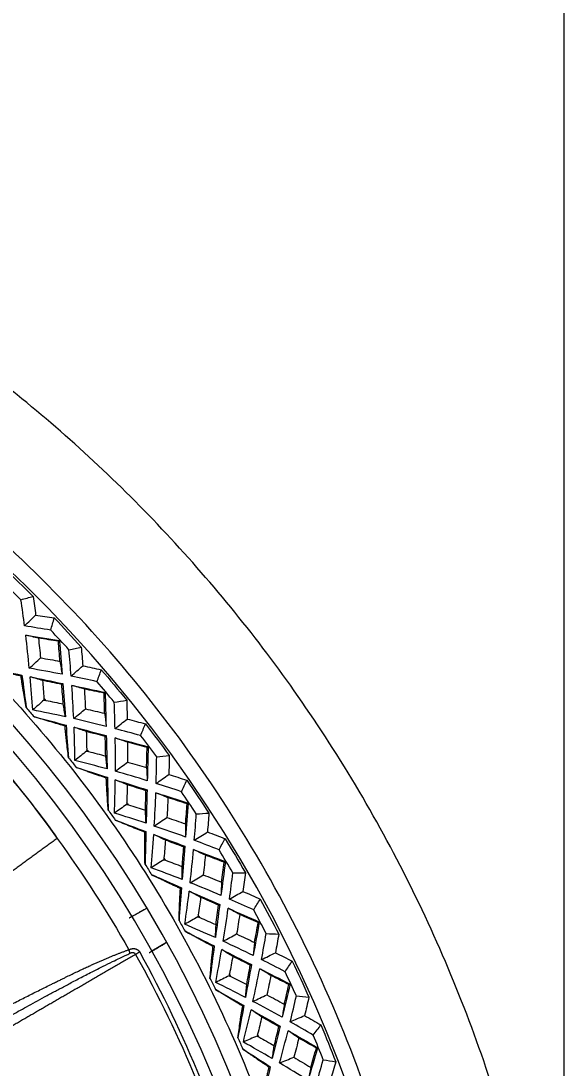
# Model space of a CAD drawing. Extents: x 541 to 1062, y 0 to 382.
# Drawn here: x 927.27 to 945.7, y 292.12 to 327.63 of the extents above; entities that cross this region are included whole.
import ezdxf

# ---------------------------------------------------------------- set-up
doc = ezdxf.new("R2010")
doc.units = 0
doc.header["$LTSCALE"] = 10
doc.header["$MEASUREMENT"] = 0
doc.header["$PDMODE"] = 3
doc.header["$PDSIZE"] = -10
doc.layers.get('0').update_dxf_attribs({"linetype": 'CONTINUOUS'})
doc.layers.get('DEFPOINTS').update_dxf_attribs({"linetype": 'CONTINUOUS'})
doc.layers.add('1', color=7, linetype='CONTINUOUS')
doc.styles.add('Daelim Dimension', font='')
doc.styles.get('Daelim Dimension').set_extended_font_data('NanumGothic')
doc.dimstyles.new('DEFAULT', dxfattribs={"dimscale": 2, "dimtxt": 2, "dimasz": 2, "dimexe": 0, "dimexo": 2, "dimgap": 1, "dimtad": 1, "dimdec": 1, "dimzin": 9, "dimdsep": 46, "dimtxsty": 'Daelim Dimension', "dimcen": 0.5, "dimclrd": 252, "dimclre": 252, "dimclrt": 3, "dimadec": 1, "dimazin": 0, "dimtfac": 1, "dimtdec": 1, "dimtix": 1, "dimtmove": 0, "dimatfit": 3, "dimfxl": 1, "dimtolj": 1, "dimtzin": 1, "dimlwd": 9, "dimlwe": 9, "dimarcsym": 0})

# ---------------------------------------------------------------- blocks, each defined once
blk = doc.blocks.new('*D10')
at = {"color": 5, "linetype": 'ByBlock', "lineweight": 9, "ltscale": 0.5, "transparency": 16777216}
for p, q in [((845.7, 280.073), (845.7, 341.221)), ((849.7, 341.221), (941.7, 341.221)), ((945.7, 280.074), (945.7, 341.221))]:
    blk.add_line(p, q, dxfattribs=at)
at = {"color": 5, "ltscale": 0.5, "transparency": 16777216}
for points in [[(849.7, 341.887), (849.7, 340.554), (845.7, 341.221)], [(941.7, 341.887), (941.7, 340.554), (945.7, 341.221)]]:
    blk.add_solid(points, dxfattribs=at)
at = {"layer": 'DEFPOINTS', "color": 0, "ltscale": 0.5, "transparency": 16777216}
for p in [(945.7, 341.221), (845.7, 276.073), (945.7, 276.074)]:
    blk.add_point(p, dxfattribs=at)
at = {"color": 7, "ltscale": 0.5, "transparency": 16777216, "insert": (895.7, 346.221), "char_height": 6, "attachment_point": 5, "style": 'Daelim Dimension'}
blk.add_mtext('\\A1;%%C100', dxfattribs=at)

msp = doc.modelspace()

# ---------------------------------------------------------------- linework, layer by layer
at = {"layer": '1', "color": 7, "linetype": 'Continuous', "lineweight": 18}
for p, q in [((931.038, 297.256), (931.54, 297.546)), ((932.216, 296.377), (931.713, 296.087))]:
    msp.add_line(p, q, dxfattribs=at)
for radius, start, end in [(45.353, 272.3738, 90), (41.78, 282.5334, 97.4666), (41.2, 272.6477, 90)]:
    msp.add_arc((895.7, 276.074), radius, start, end, dxfattribs=at)
at = {"layer": '1', "color": 7, "linetype": 'Continuous', "lineweight": 13}
for start, end in [(41.3352, 41.4692), (38.3352, 38.4692), (35.3352, 35.4692), (32.3352, 32.4692), (29.3352, 29.4692), (26.3352, 26.4692), (23.3352, 23.4692)]:
    msp.add_arc((895.7, 276.074), 43.174, start, end, dxfattribs=at)
for centre, major_axis, ratio, start_param, end_param in [((930.785, 296.05), (-0.166, 0.472), 0.341776, 4.511948, 4.773996), ((931.032, 295.899), (0.437, 0.244), 0.002112, 0.894626, 1.261913)]:
    msp.add_ellipse(centre, major_axis=major_axis, ratio=ratio, start_param=start_param, end_param=end_param, dxfattribs=at)
at = {"layer": '1', "color": 7, "linetype": 'Continuous', "lineweight": 18}
for points, weights in [([(945.7, 276.074), (945.7, 307.335), (922.962, 326.074), (895.7, 326.074)], [0.718695432068, 0.639202599743, 0.732970789054, 1]), ([(928.153, 243.621), (962.121, 277.589), (943.738, 321.97), (895.7, 321.97)], [1, 0.588455621576, 0.588455621576, 1])]:
    msp.add_rational_spline(points, weights, degree=3, dxfattribs=at)
at = {"layer": '1', "color": 7, "linetype": 'Continuous', "lineweight": 13}
for points, knots in [([(895.7, 318.44), (898.473, 318.44), (901.246, 318.167), (906.685, 317.085), (909.351, 316.276), (914.474, 314.154), (916.932, 312.84), (921.543, 309.759), (923.696, 307.992), (927.618, 304.07), (929.385, 301.917), (932.466, 297.306), (933.779, 294.849), (935.902, 289.725), (936.71, 287.059), (937.792, 281.62), (938.065, 278.847), (938.065, 276.074)], [0, 0, 0, 0, 0.125, 0.125, 0.25, 0.25, 0.375, 0.375, 0.5, 0.5, 0.625, 0.625, 0.75, 0.75, 0.875, 0.875, 1, 1, 1, 1]), ([(928.503, 299.907), (928.458, 299.875), (928.368, 299.809), (928.233, 299.711), (928.098, 299.613), (927.962, 299.514), (927.826, 299.415), (927.69, 299.316), (927.553, 299.217), (927.417, 299.118), (927.28, 299.018), (927.142, 298.918), (927.004, 298.818), (926.866, 298.718), (926.728, 298.618), (926.59, 298.517), (926.451, 298.416), (926.312, 298.315), (926.172, 298.214), (926.079, 298.146), (926.033, 298.112)], [0, 0, 0, 0, 0.054834, 0.109753, 0.164757, 0.219846, 0.275019, 0.330278, 0.385621, 0.441049, 0.496562, 0.55216, 0.607843, 0.663611, 0.719463, 0.775401, 0.831423, 0.887531, 0.943723, 1, 1, 1, 1]), ([(920.584, 290.871), (920.63, 290.896), (920.723, 290.948), (920.861, 291.024), (920.999, 291.1), (921.136, 291.175), (921.273, 291.251), (921.409, 291.326), (921.544, 291.4), (921.68, 291.474), (921.814, 291.548), (921.948, 291.621), (922.082, 291.695), (922.215, 291.767), (922.347, 291.84), (922.48, 291.912), (922.611, 291.983), (922.742, 292.055), (922.873, 292.125), (923.003, 292.196), (923.132, 292.266), (923.261, 292.336), (923.39, 292.405), (923.518, 292.474), (923.645, 292.543), (923.772, 292.612), (923.898, 292.68), (924.024, 292.747), (924.15, 292.814), (924.275, 292.881), (924.399, 292.948), (924.523, 293.014), (924.647, 293.08), (924.77, 293.145), (924.892, 293.21), (925.014, 293.275), (925.136, 293.339), (925.257, 293.403), (925.377, 293.467), (925.497, 293.53), (925.617, 293.593), (925.85, 293.715), (926.192, 293.893), (926.639, 294.124), (927.074, 294.348), (927.498, 294.562), (927.91, 294.769), (928.225, 294.924), (928.444, 295.031), (928.566, 295.092), (928.679, 295.147), (928.782, 295.197), (928.875, 295.242), (928.992, 295.299), (929.133, 295.367), (929.3, 295.447), (929.458, 295.521), (929.598, 295.586), (929.721, 295.642), (929.83, 295.691), (929.938, 295.738), (930.044, 295.785), (930.149, 295.829), (930.252, 295.873), (930.354, 295.915), (930.455, 295.955), (930.554, 295.994), (930.651, 296.032), (930.747, 296.068), (930.842, 296.103), (930.905, 296.125), (930.936, 296.136)], [0, 0, 0, 0, 0.013442, 0.026836, 0.040181, 0.053477, 0.066724, 0.079923, 0.093073, 0.106175, 0.119228, 0.132232, 0.145188, 0.158096, 0.170955, 0.183766, 0.196528, 0.209242, 0.221908, 0.234525, 0.247095, 0.259615, 0.272088, 0.284513, 0.296889, 0.309217, 0.321498, 0.33373, 0.345914, 0.35805, 0.370139, 0.382179, 0.394172, 0.406116, 0.418013, 0.429862, 0.441663, 0.453417, 0.465123, 0.476781, 0.488392, 0.499955, 0.544574, 0.588001, 0.630239, 0.671292, 0.711164, 0.749859, 0.762685, 0.774548, 0.785451, 0.795393, 0.804375, 0.812397, 0.829265, 0.845313, 0.860543, 0.874956, 0.885548, 0.895975, 0.90624, 0.916341, 0.92628, 0.936056, 0.945671, 0.955125, 0.964418, 0.973552, 0.982526, 0.991342, 1, 1, 1, 1]), ([(931.164, 295.973), (931.111, 295.943), (931.005, 295.882), (930.847, 295.79), (930.689, 295.699), (930.532, 295.607), (930.375, 295.517), (930.219, 295.426), (930.063, 295.336), (929.908, 295.247), (929.754, 295.157), (929.6, 295.068), (929.447, 294.98), (929.295, 294.891), (929.143, 294.803), (928.991, 294.716), (928.841, 294.629), (928.691, 294.542), (928.541, 294.455), (928.392, 294.369), (928.244, 294.283), (928.096, 294.197), (927.949, 294.112), (927.802, 294.027), (927.656, 293.943), (927.511, 293.859), (927.366, 293.775), (927.222, 293.691), (927.078, 293.608), (926.936, 293.525), (926.793, 293.443), (926.651, 293.361), (926.51, 293.279), (926.37, 293.198), (926.23, 293.117), (926.091, 293.036), (925.952, 292.956), (925.814, 292.876), (925.677, 292.796), (925.54, 292.717), (925.404, 292.638), (925.268, 292.56), (925.133, 292.482), (924.999, 292.404), (924.865, 292.326), (924.732, 292.249), (924.6, 292.173), (924.468, 292.096), (924.337, 292.02), (924.206, 291.945), (924.076, 291.869), (923.947, 291.794), (923.818, 291.72), (923.69, 291.646), (923.562, 291.572), (923.436, 291.498), (923.309, 291.425), (923.184, 291.353), (923.059, 291.28), (922.935, 291.208), (922.811, 291.137), (922.688, 291.065), (922.566, 290.994), (922.444, 290.924), (922.323, 290.854), (922.202, 290.784), (922.082, 290.715), (921.963, 290.646), (921.845, 290.577), (921.727, 290.508), (921.609, 290.441), (921.493, 290.373), (921.377, 290.306), (921.261, 290.239), (921.147, 290.172), (921.032, 290.106), (920.957, 290.062), (920.919, 290.04)], [0, 0, 0, 0, 0.015717, 0.031369, 0.046957, 0.06248, 0.077939, 0.093334, 0.108664, 0.12393, 0.139132, 0.154269, 0.169341, 0.184349, 0.199293, 0.214173, 0.228988, 0.243738, 0.258424, 0.273046, 0.287603, 0.302096, 0.316525, 0.330889, 0.345188, 0.359424, 0.373594, 0.387701, 0.401743, 0.41572, 0.429634, 0.443482, 0.457267, 0.470987, 0.484642, 0.498233, 0.51176, 0.525222, 0.53862, 0.551953, 0.565222, 0.578427, 0.591567, 0.604643, 0.617654, 0.630601, 0.643483, 0.656302, 0.669055, 0.681744, 0.694369, 0.70693, 0.719425, 0.731857, 0.744224, 0.756527, 0.768765, 0.780939, 0.793048, 0.805093, 0.817074, 0.82899, 0.840842, 0.852629, 0.864352, 0.87601, 0.887604, 0.899134, 0.910599, 0.921999, 0.933336, 0.944607, 0.955815, 0.966958, 0.978036, 0.98905, 1, 1, 1, 1])]:
    msp.add_open_spline(points, degree=3, knots=knots, dxfattribs=at)
at = {"layer": '1', "color": 7, "linetype": 'Continuous', "lineweight": 18}
for points, knots in [([(896.199, 316.736), (899.363, 316.692), (902.534, 316.27), (908.607, 314.734), (911.533, 313.624), (917.157, 310.695), (919.746, 308.931), (923.298, 305.856), (924.429, 304.758), (926.035, 303.005), (926.554, 302.406), (927.31, 301.489), (927.558, 301.18), (928.04, 300.551), (928.282, 300.236), (928.503, 299.907)], [0, 0, 0, 0, 0.25, 0.25, 0.5, 0.5, 0.75, 0.75, 0.875, 0.875, 0.9375, 0.9375, 0.96875, 0.96875, 1, 1, 1, 1]), ([(896.202, 316.897), (897.784, 316.867), (899.363, 316.745), (902.497, 316.318), (904.05, 316.014), (907.11, 315.226), (908.617, 314.744), (911.562, 313.607), (913.001, 312.953), (915.792, 311.483), (917.144, 310.667), (919.743, 308.884), (920.99, 307.917), (923.362, 305.846), (924.488, 304.742), (926.601, 302.412), (927.59, 301.186), (928.503, 299.907)], [0, 0, 0, 0, 0.125, 0.125, 0.25, 0.25, 0.375, 0.375, 0.5, 0.5, 0.625, 0.625, 0.75, 0.75, 0.875, 0.875, 1, 1, 1, 1]), ([(927.273, 305.415), (927.234, 305.424), (927.193, 305.433), (927.11, 305.451), (927.069, 305.461), (926.941, 305.491), (926.854, 305.511), (926.72, 305.544), (926.675, 305.555), (926.585, 305.577), (926.539, 305.588), (926.403, 305.622), (926.311, 305.645), (926.219, 305.669)], [0, 0, 0, 0, 0.125, 0.125, 0.25, 0.25, 0.5, 0.5, 0.625, 0.625, 0.75, 0.75, 1, 1, 1, 1]), ([(927.451, 304.343), (927.434, 304.437), (927.418, 304.53), (927.386, 304.714), (927.37, 304.805), (927.347, 304.94), (927.34, 304.985), (927.329, 305.052), (927.326, 305.074), (927.318, 305.119), (927.315, 305.141), (927.305, 305.206), (927.298, 305.249), (927.285, 305.333), (927.279, 305.375), (927.273, 305.415)], [0, 0, 0, 0, 0.25, 0.25, 0.5, 0.5, 0.625, 0.625, 0.6875, 0.6875, 0.75, 0.75, 0.875, 0.875, 1, 1, 1, 1]), ([(928.766, 303.722), (928.726, 303.733), (928.686, 303.744), (928.605, 303.767), (928.564, 303.779), (928.438, 303.815), (928.352, 303.841), (928.22, 303.88), (928.175, 303.893), (928.086, 303.92), (928.042, 303.934), (927.907, 303.975), (927.817, 304.003), (927.726, 304.031)], [0, 0, 0, 0, 0.125, 0.125, 0.25, 0.25, 0.5, 0.5, 0.625, 0.625, 0.75, 0.75, 1, 1, 1, 1]), ([(928.887, 302.643), (928.875, 302.737), (928.863, 302.831), (928.841, 303.016), (928.83, 303.108), (928.815, 303.244), (928.81, 303.29), (928.802, 303.357), (928.8, 303.379), (928.795, 303.424), (928.793, 303.446), (928.786, 303.512), (928.782, 303.555), (928.773, 303.64), (928.769, 303.682), (928.766, 303.722)], [0, 0, 0, 0, 0.25, 0.25, 0.5, 0.5, 0.625, 0.625, 0.6875, 0.6875, 0.75, 0.75, 0.875, 0.875, 1, 1, 1, 1]), ([(930.167, 301.954), (930.129, 301.967), (930.089, 301.98), (930.009, 302.007), (929.968, 302.021), (929.845, 302.064), (929.76, 302.094), (929.63, 302.14), (929.587, 302.156), (929.499, 302.187), (929.455, 302.203), (929.323, 302.251), (929.235, 302.284), (929.146, 302.317)], [0, 0, 0, 0, 0.125, 0.125, 0.25, 0.25, 0.5, 0.5, 0.625, 0.625, 0.75, 0.75, 1, 1, 1, 1]), ([(930.232, 300.87), (930.225, 300.964), (930.218, 301.059), (930.206, 301.245), (930.2, 301.337), (930.191, 301.474), (930.189, 301.52), (930.185, 301.587), (930.184, 301.61), (930.181, 301.654), (930.18, 301.677), (930.177, 301.743), (930.174, 301.786), (930.171, 301.872), (930.169, 301.913), (930.167, 301.954)], [0, 0, 0, 0, 0.25, 0.25, 0.5, 0.5, 0.625, 0.625, 0.6875, 0.6875, 0.75, 0.75, 0.875, 0.875, 1, 1, 1, 1]), ([(931.475, 300.115), (931.437, 300.129), (931.398, 300.145), (931.319, 300.176), (931.279, 300.192), (931.158, 300.241), (931.075, 300.276), (930.948, 300.328), (930.905, 300.346), (930.82, 300.382), (930.777, 300.401), (930.647, 300.455), (930.56, 300.493), (930.473, 300.53)], [0, 0, 0, 0, 0.125, 0.125, 0.25, 0.25, 0.5, 0.5, 0.625, 0.625, 0.75, 0.75, 1, 1, 1, 1]), ([(931.482, 299.028), (931.48, 299.123), (931.479, 299.218), (931.476, 299.405), (931.475, 299.497), (931.473, 299.634), (931.473, 299.68), (931.473, 299.747), (931.473, 299.77), (931.473, 299.815), (931.473, 299.837), (931.473, 299.903), (931.473, 299.947), (931.473, 300.032), (931.474, 300.074), (931.475, 300.115)], [0, 0, 0, 0, 0.25, 0.25, 0.5, 0.5, 0.625, 0.625, 0.6875, 0.6875, 0.75, 0.75, 0.875, 0.875, 1, 1, 1, 1]), ([(932.684, 298.209), (932.647, 298.226), (932.609, 298.243), (932.532, 298.279), (932.493, 298.297), (932.374, 298.352), (932.293, 298.391), (932.169, 298.45), (932.127, 298.471), (932.044, 298.511), (932.002, 298.531), (931.875, 298.593), (931.791, 298.635), (931.705, 298.677)], [0, 0, 0, 0, 0.125, 0.125, 0.25, 0.25, 0.5, 0.5, 0.625, 0.625, 0.75, 0.75, 1, 1, 1, 1]), ([(932.635, 297.124), (932.638, 297.219), (932.641, 297.314), (932.648, 297.5), (932.651, 297.593), (932.657, 297.73), (932.659, 297.775), (932.663, 297.843), (932.664, 297.865), (932.666, 297.91), (932.667, 297.932), (932.671, 297.999), (932.673, 298.042), (932.678, 298.127), (932.681, 298.169), (932.684, 298.209)], [0, 0, 0, 0, 0.25, 0.25, 0.5, 0.5, 0.625, 0.625, 0.6875, 0.6875, 0.75, 0.75, 0.875, 0.875, 1, 1, 1, 1]), ([(930.942, 297.21), (930.949, 297.215), (930.956, 297.219), (931.002, 297.245), (931.041, 297.267), (931.12, 297.311), (931.159, 297.334), (931.239, 297.379), (931.279, 297.402), (931.36, 297.448), (931.4, 297.471), (931.445, 297.496), (931.45, 297.499), (931.454, 297.502)], [0, 0, 0, 0, 0.044043, 0.044043, 0.276156, 0.276156, 0.508269, 0.508269, 0.740381, 0.740381, 0.972494, 0.972494, 1, 1, 1, 1]), ([(933.791, 296.244), (933.755, 296.262), (933.718, 296.281), (933.644, 296.321), (933.605, 296.341), (933.49, 296.403), (933.411, 296.445), (933.29, 296.511), (933.25, 296.533), (933.168, 296.578), (933.127, 296.601), (933.004, 296.669), (932.922, 296.715), (932.839, 296.762)], [0, 0, 0, 0, 0.125, 0.125, 0.25, 0.25, 0.5, 0.5, 0.625, 0.625, 0.75, 0.75, 1, 1, 1, 1]), ([(930.936, 296.136), (930.939, 296.138), (930.946, 296.141), (930.956, 296.145), (930.966, 296.149), (930.976, 296.152), (930.986, 296.156), (930.995, 296.159), (931.005, 296.162), (931.014, 296.164), (931.024, 296.166), (931.033, 296.168), (931.042, 296.17), (931.052, 296.171), (931.061, 296.172), (931.07, 296.173), (931.079, 296.173), (931.088, 296.173), (931.096, 296.173), (931.105, 296.173), (931.114, 296.172), (931.122, 296.171), (931.131, 296.17), (931.139, 296.168), (931.148, 296.166), (931.158, 296.164), (931.17, 296.16), (931.184, 296.155), (931.198, 296.15), (931.21, 296.144), (931.222, 296.137), (931.234, 296.13), (931.245, 296.122), (931.255, 296.114), (931.265, 296.105), (931.274, 296.095), (931.282, 296.085), (931.29, 296.075), (931.298, 296.063), (931.302, 296.056), (931.304, 296.052)], [0, 0, 0, 0, 0.026248, 0.052129, 0.077652, 0.102829, 0.12767, 0.152186, 0.176389, 0.200292, 0.223906, 0.247245, 0.270323, 0.293153, 0.315751, 0.338131, 0.360309, 0.382301, 0.404123, 0.425792, 0.447325, 0.468739, 0.490053, 0.511283, 0.532448, 0.553567, 0.590722, 0.626618, 0.661342, 0.694992, 0.727674, 0.759503, 0.790604, 0.821113, 0.85117, 0.880925, 0.91053, 0.940142, 0.969914, 1, 1, 1, 1]), ([(932.134, 296.325), (932.129, 296.322), (932.123, 296.319), (932.078, 296.292), (932.038, 296.268), (931.957, 296.221), (931.917, 296.198), (931.838, 296.151), (931.799, 296.128), (931.721, 296.082), (931.682, 296.06), (931.636, 296.033), (931.628, 296.028), (931.621, 296.024)], [0, 0, 0, 0, 0.031938, 0.031938, 0.262538, 0.262538, 0.493139, 0.493139, 0.72374, 0.72374, 0.954341, 0.954341, 1, 1, 1, 1]), ([(933.686, 295.162), (933.694, 295.257), (933.702, 295.351), (933.718, 295.537), (933.727, 295.629), (933.74, 295.766), (933.745, 295.811), (933.751, 295.879), (933.754, 295.901), (933.758, 295.946), (933.761, 295.968), (933.768, 296.034), (933.772, 296.077), (933.782, 296.162), (933.787, 296.203), (933.791, 296.244)], [0, 0, 0, 0, 0.25, 0.25, 0.5, 0.5, 0.625, 0.625, 0.6875, 0.6875, 0.75, 0.75, 0.875, 0.875, 1, 1, 1, 1]), ([(920.741, 290.457), (920.79, 290.485), (920.888, 290.54), (921.035, 290.623), (921.182, 290.706), (921.329, 290.789), (921.475, 290.871), (921.622, 290.954), (921.768, 291.037), (921.915, 291.119), (922.061, 291.202), (922.208, 291.284), (922.354, 291.366), (922.501, 291.449), (922.647, 291.531), (922.794, 291.613), (922.94, 291.695), (923.086, 291.777), (923.233, 291.859), (923.379, 291.941), (923.525, 292.022), (923.671, 292.104), (923.817, 292.185), (923.963, 292.267), (924.11, 292.348), (924.256, 292.43), (924.402, 292.511), (924.548, 292.592), (924.694, 292.673), (924.84, 292.754), (924.985, 292.835), (925.131, 292.916), (925.277, 292.996), (925.423, 293.077), (925.569, 293.157), (925.715, 293.238), (925.871, 293.324), (926.043, 293.419), (926.237, 293.526), (926.449, 293.642), (926.678, 293.768), (926.924, 293.904), (927.187, 294.049), (927.468, 294.202), (927.766, 294.365), (928.081, 294.537), (928.347, 294.68), (928.561, 294.795), (928.721, 294.881), (928.892, 294.972), (929.074, 295.068), (929.267, 295.17), (929.472, 295.276), (929.739, 295.412), (930.042, 295.565), (930.357, 295.72), (930.606, 295.84), (930.788, 295.926), (930.905, 295.979), (930.96, 296.005), (930.976, 296.012)], [0, 0, 0, 0, 0.01429, 0.028579, 0.042868, 0.057157, 0.071446, 0.085735, 0.100023, 0.114311, 0.128599, 0.142886, 0.157173, 0.17146, 0.185747, 0.200033, 0.214319, 0.228605, 0.24289, 0.257175, 0.27146, 0.285744, 0.300028, 0.314312, 0.328596, 0.342879, 0.357162, 0.371444, 0.385726, 0.400008, 0.414289, 0.42857, 0.442851, 0.457131, 0.471411, 0.48569, 0.499969, 0.517305, 0.536343, 0.557085, 0.57953, 0.603678, 0.629529, 0.657085, 0.686343, 0.717306, 0.749973, 0.764611, 0.780325, 0.797114, 0.814976, 0.83391, 0.853911, 0.874975, 0.91197, 0.942477, 0.966515, 0.984105, 0.995262, 1, 1, 1, 1]), ([(931.164, 295.973), (931.163, 295.975), (931.161, 295.978), (931.158, 295.983), (931.155, 295.987), (931.152, 295.991), (931.149, 295.995), (931.145, 295.999), (931.141, 296.002), (931.138, 296.006), (931.134, 296.009), (931.129, 296.012), (931.125, 296.015), (931.12, 296.017), (931.116, 296.02), (931.111, 296.022), (931.105, 296.024), (931.1, 296.025), (931.095, 296.027), (931.089, 296.028), (931.083, 296.029), (931.075, 296.031), (931.063, 296.032), (931.049, 296.032), (931.035, 296.03), (931.021, 296.028), (931.006, 296.024), (930.991, 296.019), (930.981, 296.014), (930.976, 296.012)], [0, 0, 0, 0, 0.024313, 0.04833, 0.07211, 0.095714, 0.119205, 0.142646, 0.166102, 0.189638, 0.21332, 0.23721, 0.261373, 0.285868, 0.310755, 0.336091, 0.361928, 0.388318, 0.415309, 0.442947, 0.471275, 0.50033, 0.567157, 0.63481, 0.703718, 0.774301, 0.846962, 0.922079, 1, 1, 1, 1]), ([(931.164, 295.973), (932.708, 293.212), (933.927, 290.254), (935.633, 284.227), (936.135, 281.137), (936.411, 274.803), (936.177, 271.679), (935.291, 267.065), (934.905, 265.536), (934.19, 263.269), (933.931, 262.52), (933.515, 261.407), (933.371, 261.038), (933.068, 260.306), (932.916, 259.939), (932.741, 259.583)], [0, 0, 0, 0, 0.25, 0.25, 0.5, 0.5, 0.75, 0.75, 0.875, 0.875, 0.9375, 0.9375, 0.96875, 0.96875, 1, 1, 1, 1]), ([(931.304, 296.052), (932.07, 294.667), (932.754, 293.237), (933.951, 290.31), (934.464, 288.813), (935.312, 285.769), (935.647, 284.223), (936.135, 281.104), (936.288, 279.531), (936.411, 276.379), (936.38, 274.8), (936.136, 271.657), (935.922, 270.094), (935.315, 267.004), (934.921, 265.478), (933.96, 262.482), (933.392, 261.013), (932.742, 259.583)], [0, 0, 0, 0, 0.125, 0.125, 0.25, 0.25, 0.375, 0.375, 0.5, 0.5, 0.625, 0.625, 0.75, 0.75, 0.875, 0.875, 1, 1, 1, 1]), ([(934.795, 294.222), (934.76, 294.243), (934.724, 294.264), (934.651, 294.307), (934.614, 294.329), (934.502, 294.397), (934.425, 294.444), (934.308, 294.516), (934.269, 294.54), (934.19, 294.589), (934.15, 294.614), (934.031, 294.688), (933.951, 294.739), (933.871, 294.79)], [0, 0, 0, 0, 0.125, 0.125, 0.25, 0.25, 0.5, 0.5, 0.625, 0.625, 0.75, 0.75, 1, 1, 1, 1]), ([(934.633, 293.148), (934.646, 293.242), (934.659, 293.336), (934.685, 293.521), (934.698, 293.612), (934.718, 293.748), (934.725, 293.793), (934.736, 293.86), (934.739, 293.882), (934.746, 293.926), (934.75, 293.949), (934.76, 294.014), (934.767, 294.057), (934.781, 294.141), (934.788, 294.182), (934.795, 294.222)], [0, 0, 0, 0, 0.25, 0.25, 0.5, 0.5, 0.625, 0.625, 0.6875, 0.6875, 0.75, 0.75, 0.875, 0.875, 1, 1, 1, 1]), ([(935.691, 292.151), (935.657, 292.174), (935.622, 292.197), (935.552, 292.244), (935.516, 292.268), (935.408, 292.341), (935.334, 292.392), (935.221, 292.47), (935.182, 292.496), (935.106, 292.549), (935.068, 292.576), (934.953, 292.657), (934.875, 292.711), (934.798, 292.766)], [0, 0, 0, 0, 0.125, 0.125, 0.25, 0.25, 0.5, 0.5, 0.625, 0.625, 0.75, 0.75, 1, 1, 1, 1]), ([(935.473, 291.087), (935.491, 291.181), (935.509, 291.273), (935.544, 291.457), (935.563, 291.547), (935.59, 291.682), (935.599, 291.726), (935.613, 291.793), (935.618, 291.815), (935.627, 291.859), (935.631, 291.88), (935.645, 291.945), (935.655, 291.988), (935.673, 292.071), (935.682, 292.112), (935.691, 292.151)], [0, 0, 0, 0, 0.25, 0.25, 0.5, 0.5, 0.625, 0.625, 0.6875, 0.6875, 0.75, 0.75, 0.875, 0.875, 1, 1, 1, 1])]:
    msp.add_open_spline(points, degree=3, knots=knots, dxfattribs=at)
for points in [[(926.719, 309.051), (927.045, 308.743), (927.367, 308.431), (927.685, 308.115)], [(927.272, 308.002), (927.057, 308.215), (926.84, 308.425), (926.621, 308.633)], [(927.272, 308.002), (927.409, 308.04), (927.547, 308.077), (927.685, 308.115)], [(927.394, 307.111), (927.356, 307.409), (927.315, 307.705), (927.272, 308.002)], [(927.685, 308.115), (927.715, 307.904), (927.743, 307.693), (927.77, 307.481)], [(927.394, 307.111), (927.519, 307.235), (927.645, 307.358), (927.77, 307.481)], [(927.77, 307.481), (927.981, 307.45), (928.192, 307.417), (928.402, 307.382)], [(928.282, 306.97), (928.322, 307.108), (928.362, 307.245), (928.402, 307.382)], [(928.402, 307.382), (928.712, 307.058), (929.017, 306.73), (929.318, 306.397)], [(928.282, 306.97), (927.986, 307.02), (927.69, 307.067), (927.394, 307.111)], [(927.865, 306.698), (927.721, 306.732), (927.577, 306.766), (927.433, 306.8)], [(927.555, 305.677), (927.519, 306.051), (927.478, 306.426), (927.433, 306.8)], [(927.433, 306.8), (927.811, 306.742), (928.192, 306.683), (928.574, 306.623)], [(928.9, 306.306), (928.696, 306.53), (928.49, 306.751), (928.282, 306.97)], [(928.541, 306.593), (928.315, 306.628), (928.09, 306.663), (927.865, 306.698)], [(927.865, 306.698), (927.89, 306.476), (927.914, 306.254), (927.936, 306.031)], [(928.541, 306.593), (928.552, 306.603), (928.563, 306.613), (928.574, 306.623)], [(928.595, 305.912), (928.577, 306.139), (928.559, 306.366), (928.541, 306.593)], [(928.574, 306.623), (928.605, 306.237), (928.636, 305.854), (928.667, 305.472)], [(928.9, 306.306), (929.039, 306.336), (929.178, 306.367), (929.318, 306.397)], [(928.975, 305.41), (928.952, 305.709), (928.927, 306.008), (928.9, 306.306)], [(929.318, 306.397), (929.337, 306.185), (929.354, 305.972), (929.37, 305.76)], [(927.555, 305.677), (927.682, 305.795), (927.809, 305.913), (927.936, 306.031)], [(927.936, 306.031), (928.156, 305.993), (928.376, 305.954), (928.595, 305.912)], [(928.595, 305.912), (928.619, 305.765), (928.643, 305.619), (928.667, 305.472)], [(928.975, 305.41), (929.107, 305.527), (929.238, 305.643), (929.37, 305.76)], [(929.37, 305.76), (929.579, 305.717), (929.787, 305.673), (929.996, 305.628)], [(926.219, 305.669), (926.577, 305.595), (926.939, 305.52), (927.307, 305.445)], [(927.307, 305.445), (927.296, 305.435), (927.285, 305.425), (927.273, 305.415)], [(927.307, 305.445), (927.355, 305.072), (927.403, 304.705), (927.451, 304.343)], [(928.667, 305.472), (928.297, 305.545), (927.926, 305.613), (927.555, 305.677)], [(928.005, 305.264), (927.864, 305.305), (927.723, 305.347), (927.583, 305.388)], [(927.583, 305.388), (927.946, 305.313), (928.315, 305.238), (928.691, 305.16)], [(927.672, 304.263), (927.648, 304.619), (927.618, 304.994), (927.583, 305.388)], [(929.855, 305.223), (929.562, 305.288), (929.268, 305.35), (928.975, 305.41)], [(929.855, 305.223), (929.902, 305.358), (929.949, 305.493), (929.996, 305.628)], [(929.996, 305.628), (930.288, 305.288), (930.576, 304.944), (930.859, 304.596)], [(928.656, 305.131), (928.437, 305.176), (928.22, 305.22), (928.005, 305.264)], [(928.005, 305.264), (928.022, 305.065), (928.037, 304.865), (928.051, 304.665)], [(928.656, 305.131), (928.668, 305.14), (928.68, 305.15), (928.691, 305.16)], [(928.707, 304.468), (928.691, 304.687), (928.674, 304.908), (928.656, 305.131)], [(928.691, 305.16), (928.721, 304.778), (928.75, 304.402), (928.779, 304.032)], [(929.424, 304.972), (929.282, 305.014), (929.14, 305.055), (928.997, 305.097)], [(929.061, 303.969), (929.044, 304.345), (929.023, 304.721), (928.997, 305.097)], [(928.997, 305.097), (929.372, 305.019), (929.749, 304.94), (930.127, 304.861)], [(930.436, 304.527), (930.245, 304.761), (930.051, 304.993), (929.855, 305.223)], [(928.051, 304.665), (928.053, 304.643), (928.053, 304.621), (928.053, 304.599)], [(930.093, 304.833), (929.869, 304.88), (929.646, 304.926), (929.424, 304.972)], [(929.424, 304.972), (929.437, 304.749), (929.449, 304.526), (929.459, 304.303)], [(930.093, 304.833), (930.104, 304.842), (930.116, 304.851), (930.127, 304.861)], [(930.112, 304.15), (930.106, 304.377), (930.099, 304.604), (930.093, 304.833)], [(930.127, 304.861), (930.139, 304.474), (930.15, 304.089), (930.16, 303.706)], [(927.451, 304.343), (927.543, 304.24), (927.635, 304.136), (927.726, 304.031)], [(928.053, 304.599), (927.926, 304.487), (927.799, 304.375), (927.672, 304.263)], [(928.053, 304.599), (928.075, 304.597), (928.096, 304.594), (928.118, 304.589)], [(928.118, 304.589), (928.315, 304.55), (928.511, 304.51), (928.707, 304.468)], [(928.779, 304.032), (928.755, 304.178), (928.731, 304.323), (928.707, 304.468)], [(929.061, 303.969), (929.194, 304.08), (929.327, 304.192), (929.459, 304.303)], [(929.459, 304.303), (929.677, 304.254), (929.895, 304.202), (930.112, 304.15)], [(930.436, 304.527), (930.577, 304.55), (930.718, 304.573), (930.859, 304.596)], [(930.465, 303.628), (930.458, 303.928), (930.448, 304.228), (930.436, 304.527)], [(930.859, 304.596), (930.866, 304.383), (930.873, 304.17), (930.878, 303.957)], [(928.779, 304.032), (928.392, 304.117), (928.023, 304.194), (927.672, 304.263)], [(927.726, 304.031), (928.079, 303.939), (928.437, 303.845), (928.801, 303.75)], [(930.16, 303.706), (929.794, 303.798), (929.428, 303.886), (929.061, 303.969)], [(930.112, 304.15), (930.128, 304.002), (930.144, 303.854), (930.16, 303.706)], [(930.465, 303.628), (930.602, 303.738), (930.74, 303.848), (930.878, 303.957)], [(930.878, 303.957), (931.084, 303.903), (931.29, 303.849), (931.496, 303.792)], [(928.801, 303.75), (928.789, 303.741), (928.777, 303.732), (928.766, 303.722)], [(928.801, 303.75), (928.83, 303.376), (928.858, 303.007), (928.887, 302.643)], [(929.489, 303.533), (929.35, 303.582), (929.212, 303.631), (929.073, 303.679)], [(929.073, 303.679), (929.432, 303.586), (929.797, 303.491), (930.168, 303.394)], [(929.104, 302.551), (929.098, 302.908), (929.088, 303.284), (929.073, 303.679)], [(931.333, 303.395), (931.044, 303.476), (930.755, 303.553), (930.465, 303.628)], [(931.333, 303.395), (931.387, 303.528), (931.441, 303.66), (931.496, 303.792)], [(931.496, 303.792), (931.77, 303.438), (932.039, 303.079), (932.303, 302.717)], [(930.132, 303.366), (929.915, 303.422), (929.701, 303.478), (929.489, 303.533)], [(929.489, 303.533), (929.495, 303.333), (929.499, 303.133), (929.503, 302.933)], [(930.132, 303.366), (930.144, 303.375), (930.156, 303.384), (930.168, 303.394)], [(930.148, 302.702), (930.143, 302.921), (930.137, 303.142), (930.132, 303.366)], [(930.168, 303.394), (930.178, 303.01), (930.187, 302.633), (930.197, 302.263)], [(930.89, 303.168), (930.75, 303.217), (930.61, 303.266), (930.471, 303.314)], [(930.475, 302.185), (930.478, 302.561), (930.477, 302.938), (930.471, 303.314)], [(930.471, 303.314), (930.841, 303.217), (931.213, 303.119), (931.587, 303.019)], [(931.878, 302.67), (931.699, 302.914), (931.517, 303.155), (931.333, 303.395)], [(929.501, 302.867), (929.369, 302.761), (929.236, 302.656), (929.104, 302.551)], [(929.503, 302.933), (929.504, 302.911), (929.503, 302.889), (929.501, 302.867)], [(929.501, 302.867), (929.523, 302.864), (929.545, 302.859), (929.566, 302.854)], [(931.551, 302.993), (931.33, 303.052), (931.11, 303.11), (930.89, 303.168)], [(930.89, 303.168), (930.892, 302.944), (930.892, 302.721), (930.891, 302.498)], [(931.534, 302.31), (931.54, 302.537), (931.545, 302.765), (931.551, 302.993)], [(931.551, 302.993), (931.563, 303.002), (931.575, 303.011), (931.587, 303.019)], [(931.587, 303.019), (931.578, 302.633), (931.569, 302.248), (931.559, 301.865)], [(928.887, 302.643), (928.974, 302.535), (929.06, 302.426), (929.146, 302.317)], [(930.197, 302.263), (929.815, 302.368), (929.451, 302.463), (929.104, 302.551)], [(929.566, 302.854), (929.76, 302.804), (929.954, 302.754), (930.148, 302.702)], [(930.197, 302.263), (930.18, 302.409), (930.164, 302.556), (930.148, 302.702)], [(931.859, 301.771), (931.868, 302.071), (931.874, 302.37), (931.878, 302.67)], [(931.878, 302.67), (932.02, 302.686), (932.161, 302.701), (932.303, 302.717)], [(932.303, 302.717), (932.3, 302.504), (932.295, 302.291), (932.289, 302.078)], [(929.146, 302.317), (929.493, 302.206), (929.846, 302.094), (930.204, 301.98)], [(930.475, 302.185), (930.614, 302.289), (930.752, 302.393), (930.891, 302.498)], [(931.559, 301.865), (931.199, 301.976), (930.837, 302.083), (930.475, 302.185)], [(930.891, 302.498), (931.105, 302.437), (931.32, 302.374), (931.534, 302.31)], [(931.534, 302.31), (931.542, 302.162), (931.551, 302.013), (931.559, 301.865)], [(930.204, 301.98), (930.192, 301.971), (930.179, 301.963), (930.167, 301.954)], [(930.204, 301.98), (930.213, 301.605), (930.222, 301.235), (930.232, 300.87)], [(930.444, 300.766), (930.457, 301.124), (930.467, 301.5), (930.472, 301.895)], [(930.879, 301.727), (930.744, 301.783), (930.608, 301.839), (930.472, 301.895)], [(930.472, 301.895), (930.826, 301.783), (931.185, 301.669), (931.551, 301.552)], [(931.859, 301.771), (932.002, 301.873), (932.145, 301.976), (932.289, 302.078)], [(932.289, 302.078), (932.492, 302.014), (932.695, 301.948), (932.897, 301.881)], [(932.714, 301.493), (932.775, 301.622), (932.836, 301.752), (932.897, 301.881)], [(932.897, 301.881), (933.153, 301.513), (933.403, 301.14), (933.647, 300.765)], [(930.879, 301.727), (930.875, 301.527), (930.869, 301.327), (930.863, 301.127)], [(931.513, 301.527), (931.3, 301.594), (931.089, 301.661), (930.879, 301.727)], [(931.495, 300.863), (931.501, 301.082), (931.507, 301.303), (931.513, 301.527)], [(931.513, 301.527), (931.526, 301.535), (931.538, 301.544), (931.551, 301.552)], [(931.551, 301.552), (931.54, 301.169), (931.53, 300.792), (931.52, 300.421)], [(931.794, 300.329), (931.817, 300.705), (931.835, 301.081), (931.849, 301.457)], [(932.26, 301.289), (932.123, 301.345), (931.986, 301.401), (931.849, 301.457)], [(931.849, 301.457), (932.213, 301.341), (932.58, 301.223), (932.948, 301.104)], [(932.714, 301.493), (932.43, 301.588), (932.145, 301.681), (931.859, 301.771)], [(933.22, 300.74), (933.054, 300.993), (932.885, 301.244), (932.714, 301.493)], [(930.863, 301.127), (930.862, 301.105), (930.86, 301.083), (930.857, 301.061)], [(932.26, 301.289), (932.25, 301.066), (932.238, 300.843), (932.225, 300.62)], [(932.91, 301.08), (932.693, 301.15), (932.476, 301.22), (932.26, 301.289)], [(932.858, 300.399), (932.876, 300.625), (932.893, 300.853), (932.91, 301.08)], [(932.948, 301.104), (932.919, 300.719), (932.889, 300.335), (932.86, 299.953)], [(932.91, 301.08), (932.923, 301.088), (932.935, 301.096), (932.948, 301.104)], [(930.232, 300.87), (930.313, 300.757), (930.393, 300.644), (930.473, 300.53)], [(930.857, 301.061), (930.719, 300.963), (930.582, 300.865), (930.444, 300.766)], [(931.52, 300.421), (931.144, 300.546), (930.786, 300.661), (930.444, 300.766)], [(930.857, 301.061), (930.879, 301.057), (930.9, 301.051), (930.921, 301.045)], [(930.921, 301.045), (931.113, 300.985), (931.304, 300.924), (931.495, 300.863)], [(931.52, 300.421), (931.511, 300.568), (931.503, 300.716), (931.495, 300.863)], [(933.154, 299.844), (933.179, 300.142), (933.201, 300.441), (933.22, 300.74)], [(933.22, 300.74), (933.362, 300.748), (933.505, 300.757), (933.647, 300.765)], [(933.647, 300.765), (933.633, 300.552), (933.617, 300.34), (933.6, 300.127)], [(930.473, 300.53), (930.815, 300.401), (931.161, 300.271), (931.512, 300.139)], [(931.794, 300.329), (931.938, 300.426), (932.081, 300.523), (932.225, 300.62)], [(932.225, 300.62), (932.437, 300.548), (932.647, 300.474), (932.858, 300.399)], [(932.858, 300.399), (932.858, 300.25), (932.859, 300.102), (932.86, 299.953)], [(931.512, 300.139), (931.5, 300.131), (931.487, 300.123), (931.475, 300.115)], [(931.512, 300.139), (931.502, 299.763), (931.492, 299.393), (931.482, 299.028)], [(931.688, 298.914), (931.72, 299.27), (931.75, 299.645), (931.776, 300.04)], [(932.174, 299.851), (932.041, 299.914), (931.908, 299.977), (931.776, 300.04)], [(931.776, 300.04), (932.123, 299.909), (932.476, 299.776), (932.835, 299.641)], [(932.86, 299.953), (932.506, 300.083), (932.15, 300.208), (931.794, 300.329)], [(933.154, 299.844), (933.303, 299.938), (933.451, 300.033), (933.6, 300.127)], [(933.6, 300.127), (933.799, 300.052), (933.998, 299.976), (934.197, 299.899)], [(928.503, 299.907), (929.383, 298.697), (930.196, 297.437), (930.936, 296.136)], [(932.174, 299.851), (932.159, 299.651), (932.143, 299.452), (932.125, 299.252)], [(932.796, 299.617), (932.587, 299.696), (932.379, 299.774), (932.174, 299.851)], [(933.994, 299.521), (933.715, 299.631), (933.435, 299.739), (933.154, 299.844)], [(933.994, 299.521), (934.061, 299.647), (934.129, 299.773), (934.197, 299.899)], [(934.197, 299.899), (934.433, 299.518), (934.663, 299.133), (934.887, 298.745)], [(932.743, 298.955), (932.76, 299.174), (932.778, 299.395), (932.796, 299.617)], [(932.835, 299.641), (932.805, 299.259), (932.775, 298.883), (932.745, 298.513)], [(932.796, 299.617), (932.809, 299.625), (932.822, 299.633), (932.835, 299.641)], [(933.014, 298.407), (933.056, 298.781), (933.094, 299.155), (933.127, 299.531)], [(933.529, 299.341), (933.395, 299.404), (933.261, 299.467), (933.127, 299.531)], [(933.127, 299.531), (933.486, 299.395), (933.845, 299.259), (934.207, 299.121)], [(933.529, 299.341), (933.508, 299.119), (933.485, 298.896), (933.46, 298.675)], [(934.168, 299.099), (933.955, 299.18), (933.742, 299.261), (933.529, 299.341)], [(934.46, 298.743), (934.307, 299.004), (934.152, 299.263), (933.994, 299.521)], [(931.482, 299.028), (931.557, 298.912), (931.632, 298.794), (931.705, 298.677)], [(932.116, 299.187), (931.974, 299.096), (931.831, 299.005), (931.688, 298.914)], [(932.125, 299.252), (932.124, 299.23), (932.121, 299.209), (932.116, 299.187)], [(932.116, 299.187), (932.138, 299.181), (932.159, 299.175), (932.18, 299.167)], [(932.18, 299.167), (932.368, 299.098), (932.555, 299.027), (932.743, 298.955)], [(932.745, 298.513), (932.744, 298.661), (932.744, 298.808), (932.743, 298.955)], [(934.207, 299.121), (934.158, 298.737), (934.108, 298.355), (934.058, 297.975)], [(934.08, 298.421), (934.11, 298.646), (934.139, 298.872), (934.168, 299.099)], [(934.168, 299.099), (934.181, 299.106), (934.194, 299.113), (934.207, 299.121)], [(932.745, 298.513), (932.376, 298.658), (932.024, 298.791), (931.688, 298.914)], [(931.705, 298.677), (932.04, 298.53), (932.379, 298.382), (932.723, 298.232)], [(933.014, 298.407), (933.163, 298.496), (933.311, 298.585), (933.46, 298.675)], [(933.46, 298.675), (933.667, 298.592), (933.874, 298.507), (934.08, 298.421)], [(934.347, 297.851), (934.387, 298.148), (934.425, 298.445), (934.46, 298.743)], [(934.46, 298.743), (934.602, 298.744), (934.745, 298.744), (934.887, 298.745)], [(934.887, 298.745), (934.862, 298.533), (934.835, 298.322), (934.806, 298.111)], [(934.058, 297.975), (933.712, 298.123), (933.363, 298.267), (933.014, 298.407)], [(934.08, 298.421), (934.073, 298.272), (934.066, 298.124), (934.058, 297.975)], [(932.723, 298.232), (932.693, 297.857), (932.663, 297.488), (932.635, 297.124)], [(932.723, 298.232), (932.71, 298.224), (932.697, 298.217), (932.684, 298.209)], [(932.834, 296.999), (932.885, 297.353), (932.934, 297.726), (932.981, 298.119)], [(933.368, 297.91), (933.239, 297.979), (933.11, 298.049), (932.981, 298.119)], [(932.981, 298.119), (933.32, 297.97), (933.666, 297.819), (934.017, 297.665)], [(933.368, 297.91), (933.343, 297.711), (933.316, 297.513), (933.289, 297.314)], [(933.977, 297.644), (933.772, 297.733), (933.569, 297.822), (933.368, 297.91)], [(934.347, 297.851), (934.5, 297.938), (934.653, 298.024), (934.806, 298.111)], [(934.806, 298.111), (935.002, 298.026), (935.197, 297.939), (935.391, 297.851)], [(934.017, 297.665), (933.967, 297.285), (933.918, 296.911), (933.869, 296.544)], [(933.89, 296.985), (933.919, 297.203), (933.948, 297.422), (933.977, 297.644)], [(933.977, 297.644), (933.991, 297.651), (934.004, 297.658), (934.017, 297.665)], [(934.132, 296.423), (934.193, 296.794), (934.251, 297.167), (934.304, 297.54)], [(934.695, 297.329), (934.565, 297.399), (934.434, 297.47), (934.304, 297.54)], [(934.304, 297.54), (934.654, 297.386), (935.007, 297.23), (935.36, 297.074)], [(935.169, 297.485), (934.896, 297.609), (934.622, 297.731), (934.347, 297.851)], [(935.169, 297.485), (935.243, 297.607), (935.317, 297.729), (935.391, 297.851)], [(935.391, 297.851), (935.607, 297.458), (935.816, 297.062), (936.02, 296.663)], [(933.276, 297.249), (933.129, 297.166), (932.982, 297.083), (932.834, 296.999)], [(933.289, 297.314), (933.286, 297.293), (933.281, 297.271), (933.276, 297.249)], [(933.276, 297.249), (933.297, 297.243), (933.318, 297.235), (933.338, 297.226)], [(933.338, 297.226), (933.522, 297.147), (933.706, 297.067), (933.89, 296.985)], [(934.695, 297.329), (934.662, 297.108), (934.627, 296.888), (934.591, 296.668)], [(935.32, 297.054), (935.112, 297.146), (934.903, 297.238), (934.695, 297.329)], [(935.593, 296.683), (935.454, 296.952), (935.313, 297.219), (935.169, 297.485)], [(932.635, 297.124), (932.703, 297.004), (932.772, 296.883), (932.839, 296.762)], [(933.869, 296.544), (933.508, 296.707), (933.163, 296.859), (932.834, 296.999)], [(933.869, 296.544), (933.876, 296.691), (933.883, 296.838), (933.89, 296.985)], [(935.36, 297.074), (935.291, 296.693), (935.222, 296.315), (935.152, 295.938)], [(935.197, 296.382), (935.238, 296.605), (935.279, 296.829), (935.32, 297.054)], [(935.32, 297.054), (935.334, 297.06), (935.347, 297.067), (935.36, 297.074)], [(932.839, 296.762), (933.165, 296.598), (933.496, 296.432), (933.831, 296.264)], [(934.132, 296.423), (934.285, 296.505), (934.438, 296.586), (934.591, 296.668)], [(934.591, 296.668), (934.793, 296.574), (934.995, 296.478), (935.197, 296.382)], [(935.434, 295.798), (935.489, 296.093), (935.542, 296.388), (935.593, 296.683)], [(935.593, 296.683), (935.735, 296.677), (935.878, 296.67), (936.02, 296.663)], [(936.02, 296.663), (935.983, 296.453), (935.945, 296.243), (935.906, 296.034)], [(933.831, 296.264), (933.782, 295.891), (933.733, 295.524), (933.686, 295.162)], [(933.831, 296.264), (933.818, 296.257), (933.805, 296.25), (933.791, 296.244)], [(933.879, 295.027), (933.947, 295.378), (934.016, 295.748), (934.083, 296.138)], [(934.459, 295.908), (934.334, 295.985), (934.209, 296.061), (934.083, 296.138)], [(934.083, 296.138), (934.415, 295.971), (934.752, 295.802), (935.095, 295.63)], [(935.152, 295.938), (934.813, 296.104), (934.473, 296.266), (934.132, 296.423)], [(935.197, 296.382), (935.182, 296.234), (935.167, 296.086), (935.152, 295.938)], [(934.459, 295.908), (934.424, 295.711), (934.387, 295.514), (934.349, 295.318)], [(935.054, 295.611), (934.854, 295.711), (934.655, 295.81), (934.459, 295.908)], [(935.434, 295.798), (935.591, 295.877), (935.749, 295.955), (935.906, 296.034)], [(936.235, 295.39), (935.969, 295.528), (935.702, 295.665), (935.434, 295.798)], [(935.906, 296.034), (936.097, 295.939), (936.287, 295.842), (936.476, 295.744)], [(935.095, 295.63), (935.025, 295.253), (934.956, 294.883), (934.888, 294.518)], [(934.932, 294.958), (934.972, 295.173), (935.013, 295.391), (935.054, 295.611)], [(935.054, 295.611), (935.067, 295.617), (935.081, 295.624), (935.095, 295.63)], [(935.144, 294.384), (935.225, 294.752), (935.302, 295.12), (935.374, 295.49)], [(935.754, 295.259), (935.628, 295.336), (935.501, 295.413), (935.374, 295.49)], [(935.374, 295.49), (935.716, 295.318), (936.06, 295.144), (936.405, 294.969)], [(936.235, 295.39), (936.315, 295.508), (936.396, 295.626), (936.476, 295.744)], [(936.476, 295.744), (936.671, 295.341), (936.86, 294.934), (937.042, 294.524)], [(933.686, 295.162), (933.748, 295.038), (933.81, 294.914), (933.871, 294.79)], [(934.333, 295.254), (934.182, 295.178), (934.03, 295.103), (933.879, 295.027)], [(934.349, 295.318), (934.345, 295.296), (934.339, 295.275), (934.333, 295.254)], [(934.333, 295.254), (934.354, 295.246), (934.374, 295.237), (934.394, 295.227)], [(934.394, 295.227), (934.573, 295.139), (934.753, 295.049), (934.932, 294.958)], [(935.754, 295.259), (935.709, 295.04), (935.663, 294.822), (935.615, 294.604)], [(936.364, 294.951), (936.16, 295.055), (935.957, 295.157), (935.754, 295.259)], [(936.617, 294.567), (936.492, 294.843), (936.365, 295.117), (936.235, 295.39)], [(933.871, 294.79), (934.188, 294.609), (934.509, 294.426), (934.836, 294.24)], [(934.888, 294.518), (934.536, 294.7), (934.2, 294.87), (933.879, 295.027)], [(934.888, 294.518), (934.902, 294.665), (934.917, 294.811), (934.932, 294.958)], [(936.405, 294.969), (936.316, 294.593), (936.227, 294.218), (936.137, 293.846)], [(936.206, 294.287), (936.259, 294.508), (936.311, 294.729), (936.364, 294.951)], [(936.364, 294.951), (936.378, 294.957), (936.391, 294.963), (936.405, 294.969)], [(935.144, 294.384), (935.301, 294.457), (935.458, 294.531), (935.615, 294.604)], [(936.137, 293.846), (935.808, 294.029), (935.477, 294.209), (935.144, 294.384)], [(935.615, 294.604), (935.813, 294.5), (936.009, 294.394), (936.206, 294.287)], [(936.411, 293.692), (936.482, 293.983), (936.551, 294.275), (936.617, 294.567)], [(936.617, 294.567), (936.759, 294.553), (936.901, 294.539), (937.042, 294.524)], [(937.042, 294.524), (936.995, 294.317), (936.946, 294.109), (936.896, 293.902)], [(934.836, 294.24), (934.767, 293.871), (934.699, 293.507), (934.633, 293.148)], [(934.836, 294.24), (934.822, 294.234), (934.809, 294.228), (934.795, 294.222)], [(934.818, 293.003), (934.905, 293.35), (934.993, 293.716), (935.081, 294.101)], [(935.444, 293.853), (935.323, 293.936), (935.202, 294.018), (935.081, 294.101)], [(935.081, 294.101), (935.403, 293.918), (935.731, 293.732), (936.064, 293.542)], [(936.206, 294.287), (936.183, 294.14), (936.16, 293.993), (936.137, 293.846)], [(935.444, 293.853), (935.398, 293.658), (935.351, 293.463), (935.303, 293.269)], [(936.022, 293.524), (935.828, 293.635), (935.635, 293.744), (935.444, 293.853)], [(936.411, 293.692), (936.573, 293.762), (936.734, 293.832), (936.896, 293.902)], [(937.19, 293.242), (936.932, 293.394), (936.672, 293.544), (936.411, 293.692)], [(936.896, 293.902), (937.081, 293.797), (937.266, 293.691), (937.45, 293.583)], [(936.064, 293.542), (935.975, 293.169), (935.886, 292.802), (935.799, 292.442)], [(935.866, 292.879), (935.918, 293.092), (935.97, 293.307), (936.022, 293.524)], [(936.022, 293.524), (936.036, 293.53), (936.05, 293.536), (936.064, 293.542)], [(936.048, 292.295), (936.148, 292.657), (936.244, 293.021), (936.336, 293.387)], [(936.703, 293.137), (936.581, 293.22), (936.458, 293.304), (936.336, 293.387)], [(936.336, 293.387), (936.669, 293.197), (937.003, 293.006), (937.338, 292.813)], [(937.19, 293.242), (937.277, 293.356), (937.363, 293.47), (937.45, 293.583)], [(937.45, 293.583), (937.623, 293.17), (937.79, 292.754), (937.951, 292.335)], [(934.633, 293.148), (934.688, 293.021), (934.744, 292.894), (934.798, 292.766)], [(935.284, 293.206), (935.129, 293.138), (934.973, 293.071), (934.818, 293.003)], [(935.799, 292.442), (935.458, 292.642), (935.131, 292.829), (934.818, 293.003)], [(935.303, 293.269), (935.298, 293.248), (935.291, 293.226), (935.284, 293.206)], [(935.284, 293.206), (935.304, 293.197), (935.324, 293.187), (935.343, 293.176)], [(935.343, 293.176), (935.518, 293.078), (935.692, 292.979), (935.866, 292.879)], [(936.703, 293.137), (936.647, 292.92), (936.589, 292.705), (936.53, 292.49)], [(937.296, 292.797), (937.098, 292.911), (936.901, 293.024), (936.703, 293.137)], [(937.528, 292.401), (937.419, 292.682), (937.306, 292.963), (937.19, 293.242)], [(934.798, 292.766), (935.105, 292.569), (935.417, 292.37), (935.733, 292.167)], [(935.799, 292.442), (935.822, 292.588), (935.844, 292.733), (935.866, 292.879)], [(937.338, 292.813), (937.229, 292.442), (937.121, 292.073), (937.012, 291.705)], [(937.103, 292.142), (937.168, 292.36), (937.232, 292.578), (937.296, 292.797)], [(937.296, 292.797), (937.31, 292.803), (937.324, 292.808), (937.338, 292.813)], [(936.048, 292.295), (936.209, 292.36), (936.37, 292.425), (936.53, 292.49)], [(937.012, 291.705), (936.693, 291.906), (936.372, 292.102), (936.048, 292.295)], [(936.53, 292.49), (936.722, 292.375), (936.913, 292.259), (937.103, 292.142)], [(937.278, 291.537), (937.364, 291.824), (937.447, 292.112), (937.528, 292.401)], [(937.528, 292.401), (937.669, 292.379), (937.81, 292.357), (937.951, 292.335)], [(937.951, 292.335), (937.893, 292.131), (937.833, 291.926), (937.772, 291.722)], [(935.733, 292.167), (935.645, 291.802), (935.558, 291.442), (935.473, 291.087)], [(935.733, 292.167), (935.719, 292.162), (935.705, 292.157), (935.691, 292.151)], [(937.103, 292.142), (937.073, 291.996), (937.043, 291.851), (937.012, 291.705)]]:
    msp.add_open_spline(points, degree=3, dxfattribs=at)

# ---------------------------------------------------------------- dimensions: what is measured, and where the dimension line sits
at = {"ltscale": 0.5}
dim = msp.add_linear_dim(base=(945.7, 341.221), p1=(845.7, 276.073), p2=(945.7, 276.074), text='%%C<>', dimstyle='DEFAULT', override={"dimtxt": 3, "dimclrd": 5, "dimclre": 5, "dimclrt": 7, "dimfxl": 1.25, "dimarcsym": 1}, dxfattribs=at)
dim.commit()
dim.dimension.update_dxf_attribs({"geometry": '*D10', "text_midpoint": (895.7, 346.221)})

doc.saveas('drawing.dxf')
